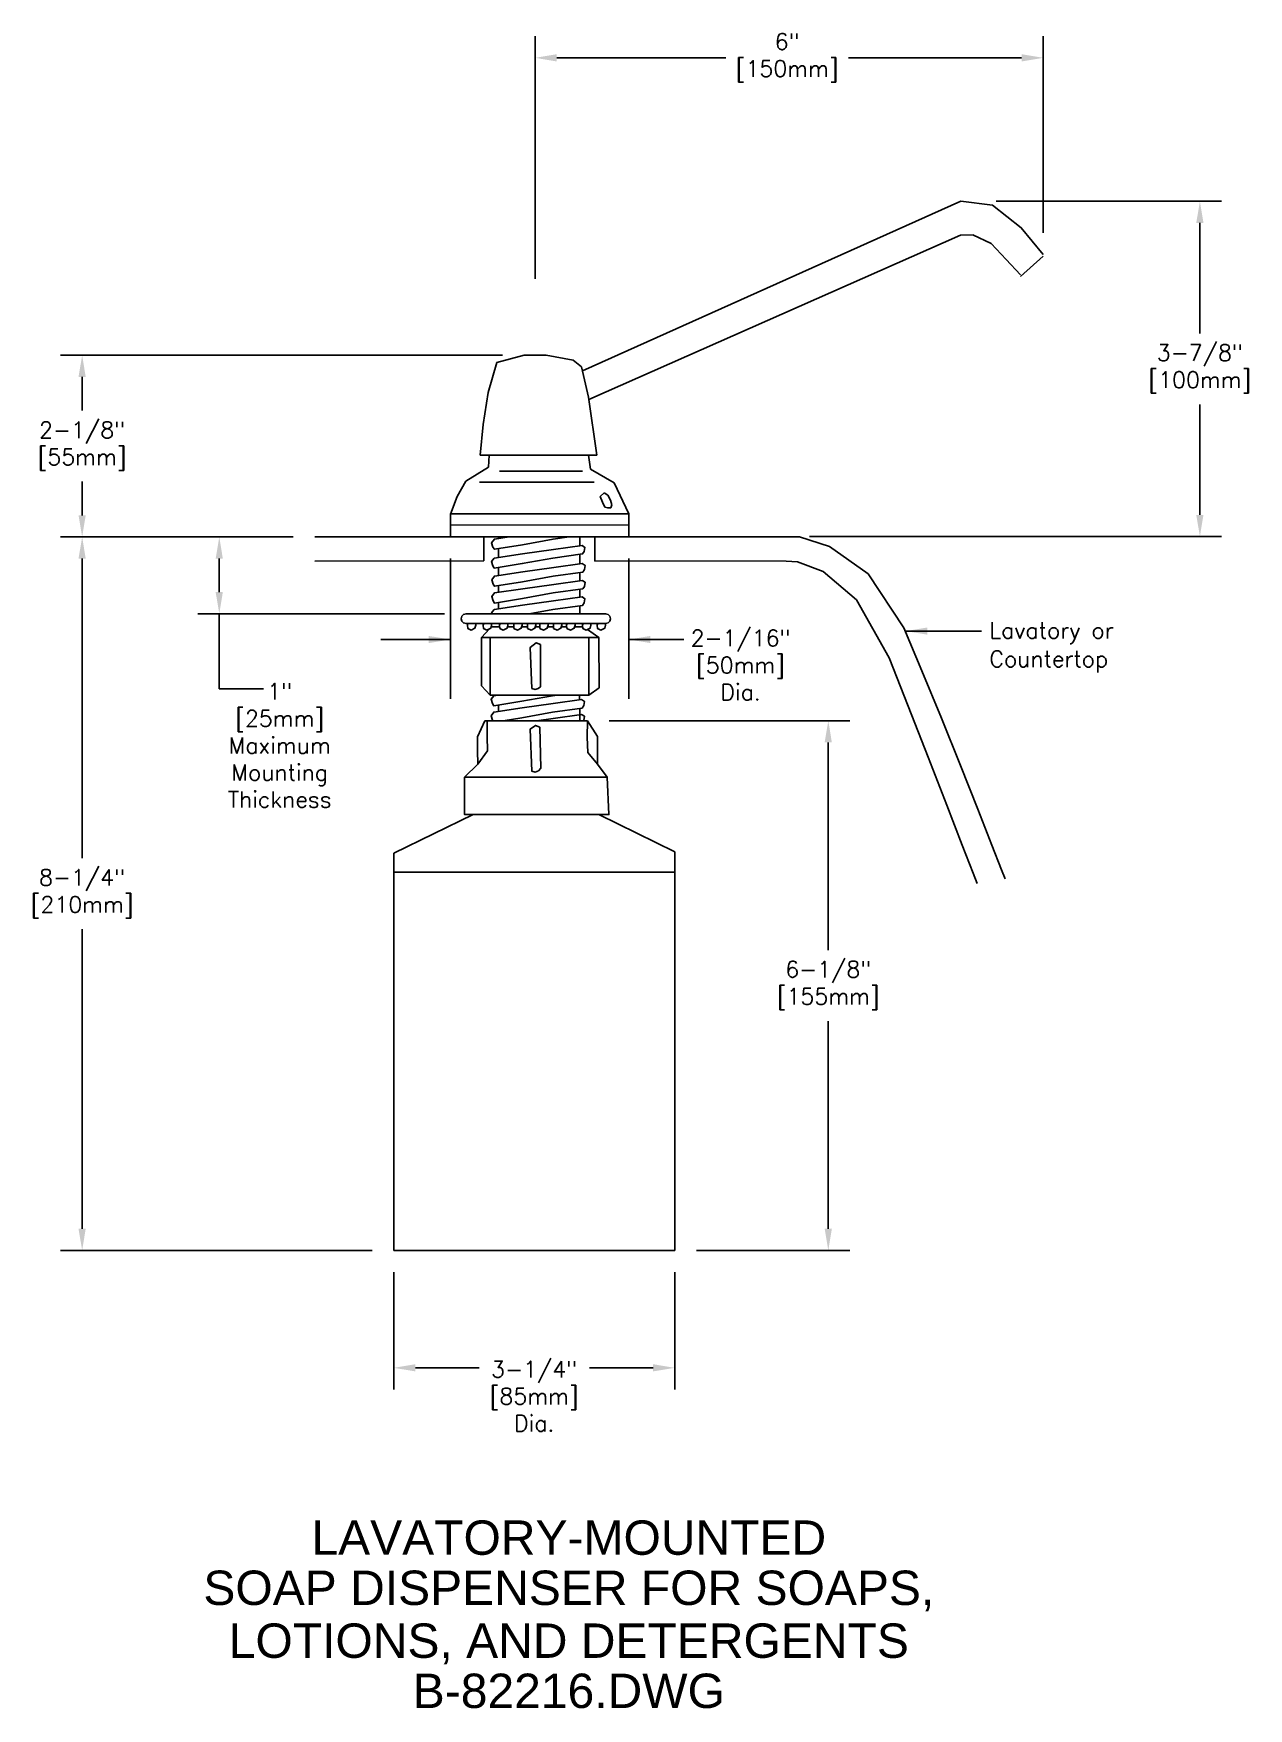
# Model space of a CAD drawing. Extents: x 0.2 to 14.2, y 0.1 to 19.5.
import ezdxf
from ezdxf.enums import TextEntityAlignment as Align

# ---------------------------------------------------------------- set-up
doc = ezdxf.new("R2010")
doc.units = 0
doc.header["$MEASUREMENT"] = 0
doc.header["$PDMODE"] = 35
doc.header["$PDSIZE"] = 0.000315
doc.layers.get('0').update_dxf_attribs({"linetype": 'CONTINUOUS'})
doc.layers.get('DEFPOINTS').update_dxf_attribs({"linetype": 'CONTINUOUS'})
for name, color, linetype in [('DETAIL', 4, 'CONTINUOUS'), ('DIM', 1, 'CONTINUOUS'), ('TEXT', 2, 'CONTINUOUS')]:
    doc.layers.add(name, color=color, linetype=linetype)
doc.styles.add('ARIAL_5', font='arial.ttf', dxfattribs={"height": 5})
doc.styles.add('DIM_S_5', font='simplex.shx', dxfattribs={"height": 0.1875})
doc.dimstyles.new('DIM_S_7', dxfattribs={"dimtxt": 0.12, "dimasz": 0.25, "dimexe": 0.25, "dimexo": 0.25, "dimgap": 0.09375, "dimtad": 1, "dimtih": 1, "dimtoh": 1, "dimdec": 4, "dimrnd": 0.0625, "dimzin": 0, "dimtxsty": 'DIM_S_5', "dimcen": 0.09375, "dimaunit": 1, "dimazin": 3, "dimtfac": 1, "dimtdec": 4, "dimtofl": 0, "dimtmove": 0, "dimatfit": 3, "dimtolj": 1, "dimtzin": 0})

# ---------------------------------------------------------------- blocks, each defined once
blk = doc.blocks.new('TBLK_TX')
blk = doc.blocks.new('*D1')
at = {"color": 0, "linetype": 'BYBLOCK'}
for p, q in [((4.798, 21.948), (-0.315, 21.948)), ((-0.065, 21.698), (-0.065, 21.308)), ((-0.065, 20.097), (-0.065, 20.487)), ((2.377, 19.847), (-0.315, 19.847))]:
    blk.add_line(p, q, dxfattribs=at)
for points in [[(-0.107, 21.698), (-0.024, 21.698), (-0.065, 21.948)], [(-0.107, 20.097), (-0.024, 20.097), (-0.065, 19.847)]]:
    blk.add_solid(points, dxfattribs=at)
at = {"layer": 'DEFPOINTS', "color": 0, "linetype": 'BYBLOCK'}
for p in [(5.048, 21.948), (-0.065, 19.847), (2.627, 19.847)]:
    blk.add_point(p, dxfattribs=at)
at = {"color": 0, "linetype": 'BYBLOCK', "insert": (-0.065, 20.897), "char_height": 0.1875, "attachment_point": 5, "style": 'DIM_S_5'}
blk.add_mtext('\\A1;2-1/8"\\P[55mm]', dxfattribs=at)
blk = doc.blocks.new('*D2')
at = {"layer": 'DEFPOINTS', "color": 0, "linetype": 'CONTINUOUS'}
for p in [(11.854, 19.211), (11.854, 16.936), (5.979, 16.406)]:
    blk.add_point(p, dxfattribs=at)
at = {"layer": 'DIM', "color": 0, "linetype": 'CONTINUOUS'}
for p, q in [((5.979, 16.656), (5.979, 19.461)), ((11.854, 17.186), (11.854, 19.461)), ((6.229, 19.211), (8.184, 19.211)), ((11.604, 19.211), (9.604, 19.211))]:
    blk.add_line(p, q, dxfattribs=at)
for points in [[(6.229, 19.253), (6.229, 19.169), (5.979, 19.211)], [(11.604, 19.253), (11.604, 19.169), (11.854, 19.211)]]:
    blk.add_solid(points, dxfattribs=at)
at = {"layer": 'DIM', "color": 0, "linetype": 'CONTINUOUS', "insert": (8.894, 19.211), "char_height": 0.1875, "attachment_point": 5, "style": 'DIM_S_5'}
blk.add_mtext('\\A1;6"\\P[150mm]', dxfattribs=at)
blk = doc.blocks.new('*D4')
at = {"color": 0, "linetype": 'BYBLOCK'}
for p, q in [((2.377, 19.847), (1.271, 19.847)), ((1.521, 19.597), (1.521, 19.209)), ((4.125, 18.959), (1.271, 18.959))]:
    blk.add_line(p, q, dxfattribs=at)
for points in [[(1.479, 19.597), (1.562, 19.597), (1.521, 19.847)], [(1.479, 19.209), (1.562, 19.209), (1.521, 18.959)]]:
    blk.add_solid(points, dxfattribs=at)
at = {"layer": 'DEFPOINTS', "color": 0, "linetype": 'BYBLOCK'}
for p in [(2.627, 19.847), (1.521, 18.959), (4.375, 18.959)]:
    blk.add_point(p, dxfattribs=at)
at = {"color": 0, "linetype": 'BYBLOCK', "insert": (2.22, 17.436), "char_height": 0.1875, "attachment_point": 5, "style": 'DIM_S_5'}
blk.add_mtext('\\A1;1"\\P[25mm]\\PMaximum\\PMounting\\PThickness', dxfattribs=at)
blk = doc.blocks.new('*D5')
at = {"color": 0, "linetype": 'BYBLOCK'}
for p, q in [((6.029, 17.722), (8.815, 17.722)), ((8.565, 17.472), (8.565, 15.07)), ((8.565, 11.847), (8.565, 14.249)), ((7.039, 11.597), (8.815, 11.597))]:
    blk.add_line(p, q, dxfattribs=at)
for points in [[(8.523, 17.472), (8.606, 17.472), (8.565, 17.722)], [(8.523, 11.847), (8.606, 11.847), (8.565, 11.597)]]:
    blk.add_solid(points, dxfattribs=at)
at = {"layer": 'DEFPOINTS', "color": 0, "linetype": 'BYBLOCK'}
for p in [(5.779, 17.722), (6.789, 11.597), (8.565, 11.597)]:
    blk.add_point(p, dxfattribs=at)
at = {"color": 0, "linetype": 'BYBLOCK', "insert": (8.565, 14.66), "char_height": 0.1875, "attachment_point": 5, "style": 'DIM_S_5'}
blk.add_mtext('\\A1;6-1/8"\\P[155mm]', dxfattribs=at)
blk = doc.blocks.new('*D6')
at = {"color": 0, "linetype": 'BYBLOCK'}
for p, q in [((2.377, 19.847), (-0.315, 19.847)), ((-0.065, 19.597), (-0.065, 16.133)), ((-0.065, 11.847), (-0.065, 15.312)), ((3.289, 11.597), (-0.315, 11.597))]:
    blk.add_line(p, q, dxfattribs=at)
for points in [[(-0.107, 19.597), (-0.024, 19.597), (-0.065, 19.847)], [(-0.107, 11.847), (-0.024, 11.847), (-0.065, 11.597)]]:
    blk.add_solid(points, dxfattribs=at)
at = {"layer": 'DEFPOINTS', "color": 0, "linetype": 'BYBLOCK'}
for p in [(2.627, 19.847), (-0.065, 11.597), (3.539, 11.597)]:
    blk.add_point(p, dxfattribs=at)
at = {"color": 0, "linetype": 'BYBLOCK', "insert": (-0.065, 15.722), "char_height": 0.1875, "attachment_point": 5, "style": 'DIM_S_5'}
blk.add_mtext('\\A1;8-1/4"\\P[210mm]', dxfattribs=at)
blk = doc.blocks.new('*D7')
at = {"color": 0, "linetype": 'BYBLOCK'}
for p, q in [((3.539, 11.347), (3.539, 9.989)), ((6.789, 11.347), (6.789, 9.989)), ((3.789, 10.239), (4.526, 10.239)), ((6.539, 10.239), (5.803, 10.239))]:
    blk.add_line(p, q, dxfattribs=at)
for points in [[(3.789, 10.281), (3.789, 10.198), (3.539, 10.239)], [(6.539, 10.281), (6.539, 10.198), (6.789, 10.239)]]:
    blk.add_solid(points, dxfattribs=at)
at = {"layer": 'DEFPOINTS', "color": 0, "linetype": 'BYBLOCK'}
for p in [(3.539, 11.597), (6.789, 11.597), (6.789, 10.239)]:
    blk.add_point(p, dxfattribs=at)
at = {"color": 0, "linetype": 'BYBLOCK', "insert": (5.164, 9.91), "char_height": 0.1875, "attachment_point": 5, "style": 'DIM_S_5'}
blk.add_mtext('\\A1;3-1/4"\\P[85mm]\\PDia.', dxfattribs=at)
blk = doc.blocks.new('*D10')
at = {"layer": 'DEFPOINTS', "color": 0, "linetype": 'CONTINUOUS'}
for p in [(11.059, 17.553), (13.667, 17.553), (8.9, 13.676)]:
    blk.add_point(p, dxfattribs=at)
at = {"layer": 'DIM', "color": 0, "linetype": 'CONTINUOUS'}
for p, q in [((11.309, 17.553), (13.917, 17.553)), ((13.667, 17.303), (13.667, 16.025)), ((13.667, 13.926), (13.667, 15.204)), ((9.15, 13.676), (13.917, 13.676))]:
    blk.add_line(p, q, dxfattribs=at)
for points in [[(13.625, 17.303), (13.708, 17.303), (13.667, 17.553)], [(13.625, 13.926), (13.708, 13.926), (13.667, 13.676)]]:
    blk.add_solid(points, dxfattribs=at)
at = {"layer": 'DIM', "color": 0, "linetype": 'CONTINUOUS', "insert": (13.667, 15.614), "char_height": 0.1875, "attachment_point": 5, "style": 'DIM_S_5'}
blk.add_mtext('\\A1;3-7/8"\\P[100mm]{\\fArial|b0|i0|c0|p34;\\H1.0667x; }', dxfattribs=at)

msp = doc.modelspace()

# ---------------------------------------------------------------- linework, layer by layer
at = {"layer": 'DETAIL', "linetype": 'CONTINUOUS'}
for p, q in [((6.52475, 15.59327), (10.90325, 17.55533)), ((10.89993, 17.16143), (6.60075, 15.26053)), ((11.04276, 17.16267), (10.89997, 17.16133)), ((6.41754, 15.71421), (6.51403, 15.63865)), ((6.59677, 15.28831), (6.69326, 14.61513)), ((5.43983, 14.47736), (5.44612, 14.61513)), ((6.69326, 14.61513), (6.57602, 14.61513)), ((6.59632, 14.61513), (6.61744, 14.45406)), ((5.17682, 14.31663), (5.43983, 14.47736)), ((6.61744, 14.45406), (6.89308, 14.29602)), ((6.89308, 14.29602), (7.06084, 13.93885)), ((7.06084, 13.93885), (7.06084, 13.6709)), ((9.03624, 13.6709), (3.431, 13.6709)), ((7.62459, 13.6709), (4.31209, 13.6709)), ((5.38567, 13.67314), (5.3863, 13.39405)), ((7.06084, 13.6709), (6.51403, 13.6709)), ((5.3863, 13.39405), (3.431, 13.39167)), ((5.65978, 12.6328), (5.69378, 12.6328)), ((6.58511, 12.60126), (6.71622, 12.50911)), ((5.45641, 11.84279), (5.45641, 12.50911)), ((6.60067, 11.84279), (6.60067, 12.50911)), ((6.71622, 12.50911), (6.71782, 11.92527)), ((6.60067, 11.84279), (5.89065, 11.84279)), ((6.71782, 11.92527), (6.60067, 11.84279)), ((5.31006, 11.36095), (5.39738, 11.5459)), ((5.39738, 11.5459), (5.60415, 11.5459)), ((5.79712, 11.5459), (6.58297, 11.5459)), ((6.58297, 11.5459), (6.69911, 11.36396)), ((5.3101, 11.20194), (5.31006, 11.36095)), ((6.69911, 11.36396), (6.69885, 11.19886)), ((5.16301, 10.89323), (5.31472, 11.04445)), ((5.31472, 11.04445), (5.3101, 11.20194)), ((6.69885, 11.19886), (6.70012, 11.04445)), ((6.70012, 11.04445), (6.81041, 10.89323)), ((5.16301, 10.46051), (5.16301, 10.89323)), ((6.81041, 10.89323), (6.8311, 10.46051)), ((4.34334, 10.01571), (5.26172, 10.46051)), ((5.56282, 10.46051), (5.16301, 10.46051)), ((6.8311, 10.46051), (5.79027, 10.46051)), ((6.71648, 10.46051), (7.59334, 10.02962)), ((4.34334, 10.01571), (4.34334, 5.4209)), ((7.59334, 10.02962), (7.59334, 5.4209)), ((7.59334, 5.4209), (4.34334, 5.4209))]:
    msp.add_line(p, q, dxfattribs=at)
for points in [[(10.90325, 17.55533), (11.26729, 17.50827), (11.60019, 17.24621), (11.85444, 16.93584)], [(11.59251, 16.70224), (11.42505, 16.87804), (11.25452, 17.06455), (11.04108, 17.16251)], [(11.85444, 16.91706), (11.59251, 16.68346)], [(5.53521, 15.68669), (5.85239, 15.77115), (6.1065, 15.77115), (6.41754, 15.71421)], [(5.34224, 14.61513), (5.37694, 14.9708), (5.43617, 15.3402), (5.53521, 15.68669)], [(6.51403, 15.63865), (6.59677, 15.28831)], [(5.34224, 14.61513), (6.57602, 14.61513)], [(5.56563, 14.42992), (5.86136, 14.43086), (6.3001, 14.43122), (6.52554, 14.43126)], [(4.99834, 13.6709), (4.99834, 13.93598), (5.07729, 14.13979), (5.17682, 14.31663)], [(5.33352, 14.30277), (5.6922, 14.30277), (6.32512, 14.30277), (6.66267, 14.30277)], [(6.78289, 14.0144), (6.75812, 14.07239), (6.73181, 14.13957), (6.77594, 14.17928)], [(6.77594, 14.17928), (6.81911, 14.1528), (6.85001, 14.09578), (6.86556, 14.04183)], [(6.86556, 14.04183), (6.85329, 14.00876), (6.81808, 14.00623), (6.78289, 14.0144)], [(4.99834, 13.80937), (7.06084, 13.80829)], [(4.99898, 13.937), (7.06082, 13.93891)], [(5.54216, 13.6709), (5.59034, 13.6709), (4.99834, 13.6709)], [(5.67859, 13.6709), (5.50659, 13.6457), (5.475, 13.60412), (5.49079, 13.55351), (5.50659, 13.52887), (5.83084, 13.5814), (6.18578, 13.64532), (6.37133, 13.6709)], [(5.67859, 13.6709), (5.50659, 13.6457), (5.475, 13.60412), (5.49079, 13.55351), (5.50659, 13.52887), (5.83084, 13.5814), (6.18578, 13.64532), (6.37133, 13.6709)], [(5.55317, 13.6709), (5.55317, 13.65252)], [(5.97638, 13.6709), (5.56282, 13.6709)], [(6.00399, 13.6709), (6.51403, 13.6709)], [(6.49394, 13.6709), (6.49394, 13.56784)], [(9.03624, 13.6709), (6.66819, 13.6709), (6.66794, 13.39361), (8.88324, 13.39167)], [(9.03624, 13.6709), (9.38468, 13.55944), (9.83068, 13.24254), (10.24112, 12.62023)], [(5.55317, 13.53641), (5.55317, 13.43398)], [(6.49394, 13.46932), (6.49394, 13.35828)], [(8.88324, 13.39167), (9.01235, 13.38133), (9.31007, 13.27232), (9.69423, 12.94353), (10.07315, 12.27461)], [(5.55317, 13.31797), (5.55317, 13.2244)], [(6.49394, 13.25969), (6.49394, 13.16376)], [(6.52148, 12.97767), (6.1903, 12.93157), (5.83305, 12.88106), (5.50532, 12.83298), (5.47369, 12.79146), (5.47639, 12.78281)], [(6.52148, 12.97767), (6.1903, 12.93157), (5.83305, 12.88106), (5.50532, 12.83298), (5.47369, 12.79146), (5.47639, 12.78281)], [(5.55317, 13.10835), (5.55317, 13.0299)], [(5.90771, 12.78281), (6.18446, 12.83267), (6.52714, 12.87992), (6.54608, 12.9078), (6.55399, 12.9565), (6.52148, 12.97767)], [(5.90771, 12.78281), (6.18446, 12.83267), (6.52714, 12.87992), (6.54608, 12.9078), (6.55399, 12.9565), (6.52148, 12.97767)], [(6.49394, 13.06526), (6.49394, 12.97384)], [(5.55317, 12.91385), (5.55317, 12.84)], [(6.49394, 12.87534), (6.49394, 12.78281)], [(5.23814, 12.59454), (5.28231, 12.61403), (5.29248, 12.64927), (5.29092, 12.66816)], [(5.6908, 11.84279), (5.45641, 11.84279), (5.35657, 11.94922), (5.35657, 12.50753), (5.4501, 12.60787)], [(5.38317, 12.66816), (5.37751, 12.64887), (5.38007, 12.61325), (5.4201, 12.59464)], [(5.4201, 12.59464), (5.46427, 12.61412), (5.47443, 12.6493), (5.47286, 12.66816)], [(5.46967, 12.6328), (5.56848, 12.6328)], [(5.69378, 12.6328), (5.73206, 12.6328)], [(5.73657, 12.66816), (5.73091, 12.64887), (5.73347, 12.61325), (5.77349, 12.59464)], [(5.77349, 12.59464), (5.81767, 12.61412), (5.82783, 12.6493), (5.82627, 12.66816)], [(5.82307, 12.6328), (5.8903, 12.6328)], [(5.8948, 12.66816), (5.88915, 12.64887), (5.8917, 12.61325), (5.93174, 12.59464)], [(5.93174, 12.59464), (5.97591, 12.61412), (5.98607, 12.6493), (5.9845, 12.66816)], [(5.98129, 12.63275), (6.0327, 12.63265)], [(6.03719, 12.66816), (6.03154, 12.64887), (6.03409, 12.61325), (6.07413, 12.59464)], [(6.07413, 12.59464), (6.1183, 12.61412), (6.12846, 12.6493), (6.12689, 12.66816)], [(6.1236, 12.63247), (6.19089, 12.63234)], [(6.23237, 12.59454), (6.27653, 12.61408), (6.28669, 12.6493), (6.28512, 12.66816)], [(6.28201, 12.63216), (6.34387, 12.63204)], [(6.34841, 12.66816), (6.34274, 12.64887), (6.34528, 12.61322), (6.38535, 12.59454)], [(6.38535, 12.59454), (6.42949, 12.61408), (6.43966, 12.6493), (6.43811, 12.66816)], [(6.43489, 12.63186), (6.5285, 12.63168)], [(6.56993, 12.59454), (6.6141, 12.61408), (6.62428, 12.6493), (6.62271, 12.66816)], [(6.70181, 12.66816), (6.69614, 12.64887), (6.69868, 12.61325), (6.73875, 12.59464)], [(6.73875, 12.59464), (6.78287, 12.61412), (6.79302, 12.6493), (6.79145, 12.66816)], [(10.24112, 12.62023), (10.45253, 12.12218), (10.67691, 11.57639), (10.89766, 11.0282), (11.09821, 10.52294), (11.26199, 10.10592), (11.3724, 9.82248), (11.41289, 9.71792)], [(5.49776, 12.50911), (5.3583, 12.50911)], [(5.49776, 12.50911), (6.71782, 12.50911)], [(10.07315, 12.27461), (10.29361, 11.71215), (10.52252, 11.12539), (10.73824, 10.57079), (10.91913, 10.10477), (11.04354, 9.78376), (11.08981, 9.66422)], [(5.55056, 11.84279), (5.49998, 11.83537), (5.46838, 11.79382), (5.48418, 11.74326), (5.49998, 11.71863), (5.82422, 11.7711), (6.17916, 11.83499), (6.23568, 11.84279)], [(5.55056, 11.84279), (5.49998, 11.83537), (5.46838, 11.79382), (5.48418, 11.74326), (5.49998, 11.71863), (5.82422, 11.7711), (6.17916, 11.83499), (6.23568, 11.84279)], [(5.6908, 11.84279), (5.89065, 11.84279)], [(6.49296, 11.84279), (6.49317, 11.78237)], [(6.51623, 11.78971), (6.18504, 11.7436), (5.82777, 11.69309), (5.49998, 11.64502), (5.46838, 11.60349), (5.48418, 11.55289), (5.48867, 11.5459)], [(6.51623, 11.78971), (6.18504, 11.7436), (5.82777, 11.69309), (5.49998, 11.64502), (5.46838, 11.60349), (5.48418, 11.55289), (5.48867, 11.5459)], [(5.55317, 11.72724), (5.55317, 11.65282)], [(5.60897, 11.5459), (5.82422, 11.58074), (6.17916, 11.64469), (6.52189, 11.69195), (6.54084, 11.71983), (6.54875, 11.76853), (6.51623, 11.78971)], [(5.60897, 11.5459), (5.82422, 11.58074), (6.17916, 11.64469), (6.52189, 11.69195), (6.54084, 11.71983), (6.54875, 11.76853), (6.51623, 11.78971)], [(6.49351, 11.68383), (6.49399, 11.5459)], [(5.31472, 11.04445), (5.3101, 11.20194), (5.31006, 11.36095), (5.39738, 11.5459)], [(5.31472, 11.04445), (5.42753, 11.19886), (5.4224, 11.36396), (5.42492, 11.5459)], [(5.39738, 11.5459), (5.60415, 11.5459)], [(5.60415, 11.5459), (5.79712, 11.5459)], [(5.79712, 11.5459), (6.58297, 11.5459)], [(5.9419, 10.96196), (5.92122, 11.44975), (5.98323, 11.49095), (6.03151, 11.47034), (6.04532, 10.99631)], [(6.51623, 11.61889), (6.18504, 11.57278), (5.99495, 11.5459)], [(6.53877, 11.5459), (6.54084, 11.54894), (6.54875, 11.59768), (6.51623, 11.61889)], [(6.70012, 11.04445), (6.58857, 11.17901), (6.57964, 11.35634), (6.58297, 11.5459)], [(6.58297, 11.5459), (6.69911, 11.36396), (6.69885, 11.19886), (6.70012, 11.04445)], [(5.56282, 10.46051), (5.16301, 10.46051), (5.16301, 10.89323), (5.31472, 11.04445)], [(6.70012, 11.04445), (6.81041, 10.89323), (6.8311, 10.46051), (5.79027, 10.46051)], [(5.16301, 10.89323), (6.81041, 10.89323)], [(6.04532, 10.99631), (6.01698, 10.96453), (5.97945, 10.95256), (5.9419, 10.96196)], [(5.56282, 10.46051), (5.79027, 10.46051)], [(4.34334, 9.79442), (7.59334, 9.79442)]]:
    msp.add_lwpolyline(points, dxfattribs=at)
for points in [[(6.52148, 13.57168), (6.1903, 13.52556), (5.83305, 13.47504), (5.50532, 13.42697), (5.47369, 13.38545), (5.4895, 13.33486), (5.50532, 13.31022), (5.82953, 13.36271), (6.18446, 13.42665), (6.52714, 13.4739), (6.54608, 13.50178), (6.55399, 13.55049)], [(6.52148, 13.57168), (6.1903, 13.52556), (5.83305, 13.47504), (5.50532, 13.42697), (5.47369, 13.38545), (5.4895, 13.33486), (5.50532, 13.31022), (5.82953, 13.36271), (6.18446, 13.42665), (6.52714, 13.4739), (6.54608, 13.50178), (6.55399, 13.55049)], [(6.52409, 13.36248), (6.19291, 13.31634), (5.83566, 13.2658), (5.50793, 13.21776), (5.47631, 13.17625), (5.49212, 13.12567), (5.50793, 13.10103), (5.83215, 13.15352), (6.18708, 13.21743), (6.52977, 13.26463), (6.5487, 13.29252), (6.55661, 13.34127)], [(6.52409, 13.36248), (6.19291, 13.31634), (5.83566, 13.2658), (5.50793, 13.21776), (5.47631, 13.17625), (5.49212, 13.12567), (5.50793, 13.10103), (5.83215, 13.15352), (6.18708, 13.21743), (6.52977, 13.26463), (6.5487, 13.29252), (6.55661, 13.34127)], [(6.52409, 13.16795), (6.19291, 13.12186), (5.83566, 13.07134), (5.50793, 13.02326), (5.47631, 12.98175), (5.49212, 12.93116), (5.50793, 12.90652), (5.83215, 12.95901), (6.18708, 13.02295), (6.52977, 13.0702), (6.5487, 13.09804), (6.55661, 13.14676)], [(6.52409, 13.16795), (6.19291, 13.12186), (5.83566, 13.07134), (5.50793, 13.02326), (5.47631, 12.98175), (5.49212, 12.93116), (5.50793, 12.90652), (5.83215, 12.95901), (6.18708, 13.02295), (6.52977, 13.0702), (6.5487, 13.09804), (6.55661, 13.14676)], [(6.79271, 12.66816), (6.8217, 12.67598), (6.84235, 12.69655), (6.85022, 12.72547), (6.84235, 12.75441), (6.8217, 12.77498), (6.79271, 12.78281), (5.17866, 12.78281), (5.14964, 12.77498), (5.12901, 12.75441), (5.12116, 12.72547), (5.12901, 12.69655), (5.14964, 12.67598), (5.17866, 12.66816)], [(5.2012, 12.66816), (5.19554, 12.64884), (5.1981, 12.61317), (5.23814, 12.59454), (5.28231, 12.61403), (5.29248, 12.64927), (5.29092, 12.66816)], [(5.38317, 12.66816), (5.37751, 12.64887), (5.38007, 12.61325), (5.4201, 12.59464), (5.46427, 12.61412), (5.47443, 12.6493), (5.47286, 12.66816)], [(5.57308, 12.66816), (5.56741, 12.64887), (5.56994, 12.61322), (5.61, 12.59454), (5.65412, 12.61408), (5.66426, 12.6493), (5.66269, 12.66816)], [(5.73657, 12.66816), (5.73091, 12.64887), (5.73347, 12.61325), (5.77349, 12.59464), (5.81767, 12.61412), (5.82783, 12.6493), (5.82627, 12.66816)], [(5.8948, 12.66816), (5.88915, 12.64887), (5.8917, 12.61325), (5.93174, 12.59464), (5.97591, 12.61412), (5.98607, 12.6493), (5.9845, 12.66816)], [(6.03719, 12.66816), (6.03154, 12.64887), (6.03409, 12.61325), (6.07413, 12.59464), (6.1183, 12.61412), (6.12846, 12.6493), (6.12689, 12.66816)], [(6.19543, 12.66816), (6.18978, 12.64887), (6.19233, 12.61322), (6.23237, 12.59454), (6.27653, 12.61408), (6.28669, 12.6493), (6.28512, 12.66816)], [(6.34841, 12.66816), (6.34274, 12.64887), (6.34528, 12.61322), (6.38535, 12.59454), (6.42949, 12.61408), (6.43966, 12.6493), (6.43811, 12.66816)], [(6.53299, 12.66816), (6.52734, 12.64887), (6.52989, 12.61322), (6.56993, 12.59454), (6.6141, 12.61408), (6.62428, 12.6493), (6.62271, 12.66816)], [(6.70181, 12.66816), (6.69614, 12.64887), (6.69868, 12.61325), (6.73875, 12.59464), (6.78287, 12.61412), (6.79302, 12.6493), (6.79145, 12.66816)], [(6.03839, 11.93893), (6.01184, 11.91683), (5.97765, 11.90843), (5.9419, 11.91834), (5.92122, 12.39237), (5.99018, 12.44731), (6.03839, 12.42672)], [(6.04532, 10.99631), (6.01698, 10.96453), (5.97945, 10.95256), (5.9419, 10.96196), (5.92122, 11.44975), (5.98323, 11.49095), (6.03151, 11.47034)]]:
    msp.add_lwpolyline(points, close=True, dxfattribs=at)
for p in [(4.99834, 13.6709), (7.06084, 13.6709)]:
    msp.add_point(p, dxfattribs=at)
at = {"layer": 'DIM', "linetype": 'CONTINUOUS'}
for p, q in [((4.99834, 13.4209), (4.99834, 11.7996)), ((7.06084, 13.4209), (7.06084, 11.7996)), ((2.3247, 12.78281), (2.3247, 11.91263)), ((2.3247, 11.91263), (2.83784, 11.91263))]:
    msp.add_line(p, q, dxfattribs=at)
msp.add_point((7.06084, 12.0496), dxfattribs=at)

# ---------------------------------------------------------------- block references
at = {"layer": 'TEXT', "linetype": 'CONTINUOUS'}
ref = msp.add_blockref('TBLK_TX', (6.36781, 1.90074), dxfattribs=dict(at, xscale=0.07949760000000002, yscale=0.07949760000000002, zscale=0.07949760000000002))
ref.add_attrib('TITLE', 'LAVATORY-MOUNTED', dxfattribs={"layer": '0', "height": 0.397488, "style": 'ARIAL_5'}).set_placement((6.36781, 1.90074), align=Align.CENTER)
ref.add_attrib('DWG_NAME', 'SOAP DISPENSER FOR SOAPS,', dxfattribs={"layer": '0', "height": 0.397488, "style": 'ARIAL_5'}).set_placement((6.36781, 1.3206), align=Align.CENTER)
ref = msp.add_blockref('TBLK_TX', (6.36781, 0.70921), dxfattribs=dict(at, xscale=0.07949760000000002, yscale=0.07949760000000002, zscale=0.07949760000000002))
ref.add_attrib('TITLE', 'LOTIONS, AND DETERGENTS', dxfattribs={"layer": '0', "height": 0.397488, "style": 'ARIAL_5'}).set_placement((6.36781, 0.70921), align=Align.CENTER)
ref.add_attrib('DWG_NAME', 'B-82216.DWG', dxfattribs={"layer": '0', "height": 0.397488, "style": 'ARIAL_5'}).set_placement((6.36781, 0.12907), align=Align.CENTER)

# ---------------------------------------------------------------- texts
at = {"layer": 'DIM', "linetype": 'CONTINUOUS', "style": 'DIM_S_5'}
for s, p in [('Lavatory or', (11.23251, 12.49664)), ('Countertop', (11.23251, 12.16614))]:
    msp.add_text(s, height=0.1875, dxfattribs=at).set_placement(p)
at = {"layer": 'DIM', "linetype": 'CONTINUOUS', "insert": (8.35473, 12.18876), "char_height": 0.1875, "attachment_point": 5, "style": 'DIM_S_5'}
msp.add_mtext('2-1/16"\\P[50mm]\\PDia.', dxfattribs=at)

# ---------------------------------------------------------------- dimensions: what is measured, and where the dimension line sits
at = {"layer": 'DIM', "linetype": 'CONTINUOUS'}
dim = msp.add_linear_dim(base=(11.85444, 19.21109), p1=(5.97944, 16.40558), p2=(11.85444, 16.93584), text='6"\\P[150mm]', dimstyle='DIM_S_7', override={"dimpost": '\\X'}, dxfattribs=at)
dim.commit()
dim.dimension.update_dxf_attribs({"geometry": '*D2', "text_midpoint": (8.89394, 19.21109), "dimtype": 160})
dim = msp.add_linear_dim(base=(13.6667, 17.55284), p1=(8.90048, 13.6757), p2=(11.05948, 17.55284), angle=90, text='3-7/8"\\P[100mm]{\\fArial|b0|i0|c0|p34;\\H1.0667x; }', dimstyle='DIM_S_7', override={"dimpost": '\\X', "dimadec": 2, "dimatfit": 1}, dxfattribs=at)
dim.commit()
dim.dimension.update_dxf_attribs({"geometry": '*D10', "text_midpoint": (13.6667, 15.61427)})
for base, p1, p2, text, picture, middle in [((0.73865, 13.6709), (5.85239, 15.77115), (3.431, 13.6709), '2-1/8"\\P[55mm]', '*D1', (0.73865, 14.72102)), ((0.73865, 5.4209), (3.431, 13.6709), (4.34334, 5.4209), '8-1/4"\\P[210mm]', '*D6', (0.73865, 9.5459)), ((9.36864, 5.4209), (6.58297, 11.5459), (7.59334, 5.4209), '6-1/8"\\P[155mm]', '*D5', (9.36864, 8.4834))]:
    dim = msp.add_linear_dim(base=base, p1=p1, p2=p2, angle=90, text=text, dimstyle='DIM_S_7', override={"dimpost": '\\X'}, dxfattribs=at)
    dim.commit()
    dim.dimension.update_dxf_attribs({"geometry": picture, "text_midpoint": middle, "insert": (0.80407, -6.17637)})
dim = msp.add_linear_dim(base=(2.3247, 12.78281), p1=(3.431, 13.6709), p2=(5.17866, 12.78281), angle=90, text='1"\\P[25mm]\\PMaximum\\PMounting\\PThickness', dimstyle='DIM_S_7', override={"dimpost": '\\X'}, dxfattribs=at)
dim.commit()
dim.dimension.update_dxf_attribs({"geometry": '*D4', "text_midpoint": (3.02443, 11.25981), "dimtype": 160, "insert": (0.80407, -6.17637)})
dim = msp.add_linear_dim(base=(7.59334, 4.06282), p1=(4.34334, 5.4209), p2=(7.59334, 5.4209), text='3-1/4"\\P[85mm]\\PDia.', dimstyle='DIM_S_7', override={"dimpost": '\\X'}, dxfattribs=at)
dim.commit()
dim.dimension.update_dxf_attribs({"geometry": '*D7', "text_midpoint": (5.96834, 3.73318), "dimtype": 160, "insert": (0.80407, -6.17637)})

# ---------------------------------------------------------------- leaders
for points in [[(10.2628, 12.58213), (11.13931, 12.58213)], [(4.99834, 12.48481), (4.19514, 12.48481)], [(7.06084, 12.48481), (7.69657, 12.48481)]]:
    msp.add_leader(points, dimstyle='DIM_S_7', dxfattribs=at)

doc.saveas('drawing.dxf')
